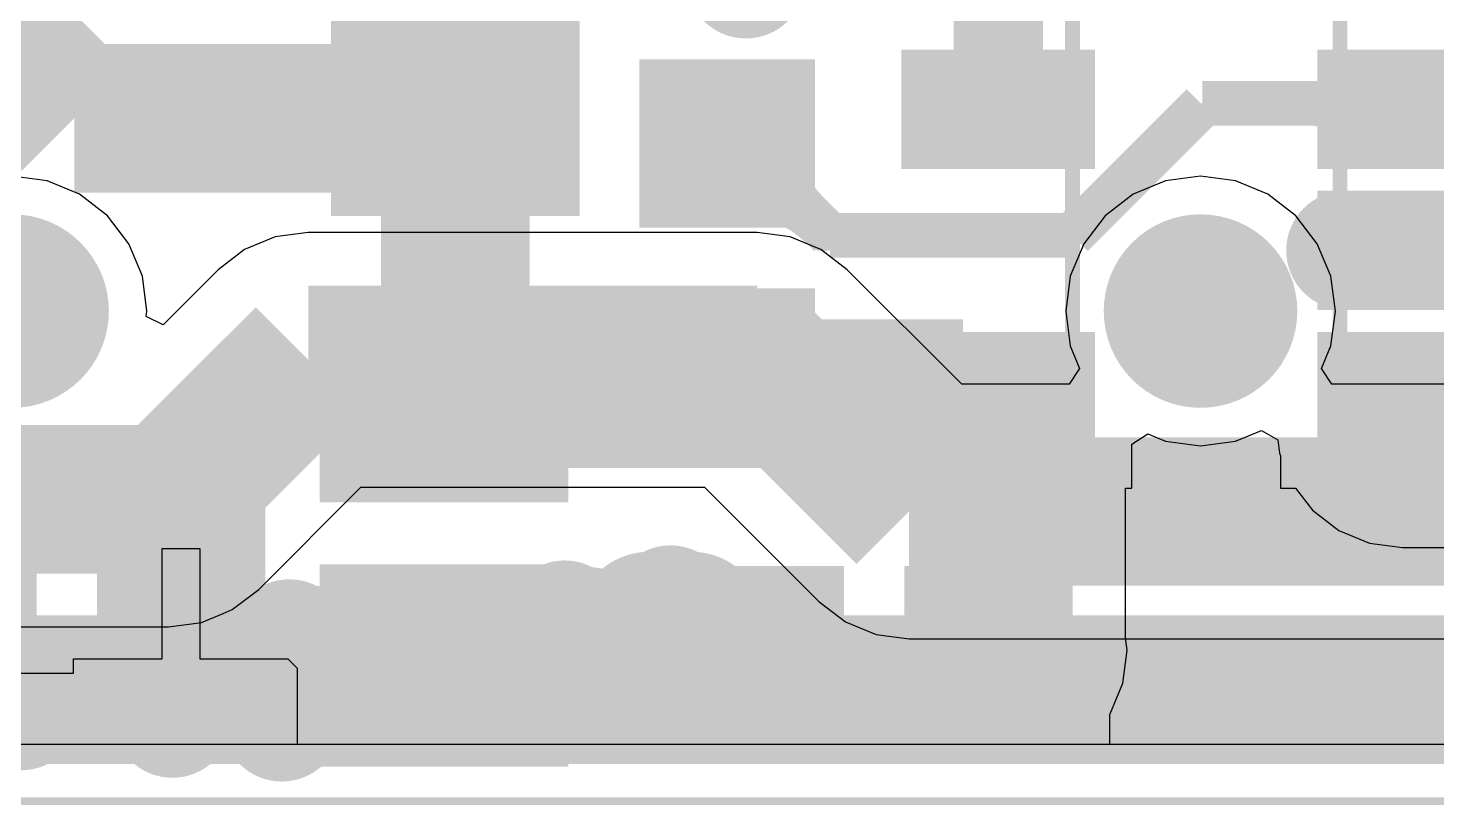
# Model space of a CAD drawing. Extents: x 56.2 to 141.8, y 48 to 96.4.
# Drawn here: x 111.17 to 120.65, y 47.96 to 53.19 of the extents above; entities that cross this region are included whole.
import ezdxf

# ---------------------------------------------------------------- set-up
doc = ezdxf.new("R2010")
doc.units = 0
doc.header["$MEASUREMENT"] = 0
for name, color, linetype in [('BOTTOMLAYER', 5, 'CONTINUOUS'), ('BOTTOMPASTE', 16, 'CONTINUOUS'), ('BOTTOMSOLDER', 6, 'CONTINUOUS'), ('KEEPOUTLAYER', 6, 'CONTINUOUS'), ('MECHANICAL13', 56, 'CONTINUOUS'), ('MULTILAYER', 9, 'CONTINUOUS'), ('TOPLAYER', 1, 'CONTINUOUS'), ('TOPSOLDER', 216, 'CONTINUOUS')]:
    doc.layers.add(name, color=color, linetype=linetype)

msp = doc.modelspace()

# ---------------------------------------------------------------- linework, layer by layer
at = {"layer": 'BOTTOMLAYER'}
for p, q in [((118.600601, 50.383272), (118.706199, 50.453828)), ((118.706199, 50.453828), (118.827052, 50.40377)), ((119.296947, 50.40377), (119.471638, 50.47613)), ((119.471638, 50.47613), (119.581625, 50.41263)), ((118.600601, 50.089001), (118.600601, 50.383272)), ((118.827052, 50.40377), (119.062, 50.372838)), ((119.062, 50.372838), (119.296947, 50.40377)), ((119.581625, 50.41263), (119.593279, 50.324106)), ((119.593279, 50.324106), (119.600604, 50.306422)), ((119.600604, 50.306422), (119.600604, 50.089001)), ((118.557937, 49.080115), (118.557937, 50.089001)), ((118.557937, 50.089001), (118.600601, 50.089001)), ((119.600604, 50.089001), (119.700667, 50.089001)), ((119.700667, 50.089001), (119.815173, 49.939773)), ((119.815173, 49.939773), (119.992734, 49.803528)), ((119.992734, 49.803528), (120.199506, 49.717879)), ((120.199506, 49.717879), (120.4214, 49.688666)), ((120.4214, 49.688666), (121.814603, 49.688666)), ((112.072804, 48.938401), (112.072804, 49.6824)), ((112.072804, 49.6824), (112.326804, 49.6824)), ((112.326804, 49.6824), (112.326804, 48.938401)), ((118.568932, 48.9966), (118.557937, 49.080115)), ((111.474801, 48.842402), (111.474801, 48.938398)), ((111.474801, 48.938398), (111.480806, 48.938398)), ((111.480806, 48.938398), (111.480806, 48.938401)), ((111.480806, 48.938401), (112.072804, 48.938401)), ((112.326804, 48.938401), (112.918801, 48.938401)), ((112.918801, 48.938401), (112.918799, 48.938401)), ((112.918799, 48.938401), (112.9808, 48.8764)), ((112.918801, 48.938401), (112.918801, 48.938401)), ((118.53972, 48.774708), (118.568932, 48.9966)), ((110.79148, 48.842402), (111.474801, 48.842402)), ((112.9808, 48.8764), (112.9808, 48.362944)), ((118.454071, 48.567934), (118.53972, 48.774708)), ((118.450398, 48.563149), (118.454071, 48.567934)), ((118.450398, 48.362944), (118.450398, 48.563149)), ((112.9808, 48.362944), (106.924399, 48.362944)), ((128.698737, 48.362944), (118.450398, 48.362944))]:
    msp.add_line(p, q, dxfattribs=at)
for points, const_width in [([(117.700603, 52.638998), (117.700603, 54.175203)], 0.599999), ([(110.576411, 53.481862), (111.480272, 52.578)], 1.000001), ([(113.691398, 52.578), (113.7158, 52.602402)], 1.000001), ([(114.046, 50.673998), (114.046, 52.602402)], 1.000001), ([(111.480272, 52.578), (113.691398, 52.578)], 1.000001), ([(118.197178, 51.7906), (119.0752, 52.668622)], 0.299999), ([(119.0752, 52.6796), (120.46, 52.6796)], 0.299999), ([(119.0752, 52.668622), (119.0752, 52.6796)], 0.299999), ([(120.46, 52.6796), (120.500602, 52.638998)], 0.299999), ([(115.8748, 52.484398), (116.0272, 52.484398)], 0.299999), ([(115.8748, 52.484398), (116.568598, 51.7906)], 0.299999), ([(120.500602, 51.688997), (121.310397, 51.688997)], 0.599999), ([(116.568598, 51.7906), (118.197178, 51.7906)], 0.299999), ([(114.3508, 50.724798), (117.462686, 50.724798)], 1.000001), ([(117.462686, 50.724798), (117.686402, 50.501083)], 1.000001), ([(120.4214, 50.546), (123.1646, 50.546)], 1.000001), ([(117.686402, 50.501083), (117.700603, 50.4952)], 1.000001), ([(117.700603, 49.007596), (117.700603, 50.4952)], 1.000001), ([(117.700603, 49.007596), (117.711598, 48.9966)], 1.000001)]:
    msp.add_lwpolyline(points, dxfattribs=dict(at, const_width=const_width))
at = {"layer": 'BOTTOMLAYER', "const_width": 0.299999}
for points in [[(119.790449, 52.6796, -0.198912), (120.144537, 52.532933)], [(119.790449, 52.6796, -0.198912), (120.144537, 52.532933)], [(119.790449, 52.6796, -0.198912), (120.144537, 52.532933)], [(119.790449, 52.6796, -0.198912), (120.144537, 52.532933)], [(119.790449, 52.6796, -0.198912), (120.144537, 52.532933)], [(119.790449, 52.6796, -0.198912), (120.144537, 52.532933)], [(119.790449, 52.6796, -0.198912), (120.144537, 52.532933)], [(119.790449, 52.6796, -0.198912), (120.144537, 52.532933)], [(119.790449, 52.6796, -0.198912), (120.144537, 52.532933)], [(119.790449, 52.6796, -0.198912), (120.144537, 52.532933)], [(119.790449, 52.6796, -0.198912), (120.144537, 52.532933)], [(119.790449, 52.6796, -0.198912), (120.144537, 52.532933)], [(119.790449, 52.6796, -0.198912), (120.144537, 52.532933)], [(119.790449, 52.6796, -0.198912), (120.144537, 52.532933)], [(116.401334, 51.957867, -0.198912), (116.214799, 52.408198)], [(116.401334, 51.957867, -0.198912), (116.214799, 52.408198)], [(116.401334, 51.957867, -0.198912), (116.214799, 52.408198)], [(116.401334, 51.957867, -0.198912), (116.214799, 52.408198)], [(116.401334, 51.957867, -0.198912), (116.214799, 52.408198)], [(116.401334, 51.957867, -0.198912), (116.214799, 52.408198)], [(116.401334, 51.957867, -0.198912), (116.214799, 52.408198)], [(116.401334, 51.957867, -0.198912), (116.214799, 52.408198)], [(116.401334, 51.957867, -0.198912), (116.214799, 52.408198)], [(116.401334, 51.957867, -0.198912), (116.214799, 52.408198)], [(116.401334, 51.957867, -0.198912), (116.214799, 52.408198)], [(115.899799, 52.093198, -0.198912), (116.524946, 51.834255)], [(115.899799, 52.093198, -0.198912), (116.524946, 51.834255)], [(115.899799, 52.093198, -0.198912), (116.524946, 51.834255)], [(115.899799, 52.093198, -0.198912), (116.524946, 51.834255)], [(115.899799, 52.093198, -0.198912), (116.524946, 51.834255)], [(115.899799, 52.093198, -0.198912), (116.524946, 51.834255)], [(115.899799, 52.093198, -0.198912), (116.524946, 51.834255)], [(115.899799, 52.093198, -0.198912), (116.524946, 51.834255)], [(115.899799, 52.093198, -0.198912), (116.524946, 51.834255)], [(115.899799, 52.093198, -0.198912), (116.524946, 51.834255)], [(115.899799, 52.093198, -0.198912), (116.524946, 51.834255)]]:
    msp.add_lwpolyline(points, format="xyb", dxfattribs=at)
at = {"layer": 'BOTTOMLAYER'}
for points, const_width in [([(119.71545, 52.6796, 1), (119.865447, 52.6796, 1)], 0.15), ([(119.71545, 52.6796, 1), (119.865447, 52.6796, 1)], 0.15), ([(119.71545, 52.6796, 1), (119.865447, 52.6796, 1)], 0.15), ([(119.71545, 52.6796, 1), (119.865447, 52.6796, 1)], 0.15), ([(119.71545, 52.6796, 1), (119.865447, 52.6796, 1)], 0.15), ([(119.71545, 52.6796, 1), (119.865447, 52.6796, 1)], 0.15), ([(119.71545, 52.6796, 1), (119.865447, 52.6796, 1)], 0.15), ([(119.71545, 52.6796, 1), (119.865447, 52.6796, 1)], 0.15), ([(119.71545, 52.6796, 1), (119.865447, 52.6796, 1)], 0.15), ([(119.71545, 52.6796, 1), (119.865447, 52.6796, 1)], 0.15), ([(119.71545, 52.6796, 1), (119.865447, 52.6796, 1)], 0.15), ([(119.71545, 52.6796, 1), (119.865447, 52.6796, 1)], 0.15), ([(119.71545, 52.6796, 1), (119.865447, 52.6796, 1)], 0.15), ([(119.71545, 52.6796, 1), (119.865447, 52.6796, 1)], 0.15), ([(120.069539, 52.532933, 1), (120.219536, 52.532933, 1)], 0.15), ([(120.069539, 52.532933, 1), (120.219536, 52.532933, 1)], 0.15), ([(120.069539, 52.532933, 1), (120.219536, 52.532933, 1)], 0.15), ([(120.069539, 52.532933, 1), (120.219536, 52.532933, 1)], 0.15), ([(120.069539, 52.532933, 1), (120.219536, 52.532933, 1)], 0.15), ([(120.069539, 52.532933, 1), (120.219536, 52.532933, 1)], 0.15), ([(120.069539, 52.532933, 1), (120.219536, 52.532933, 1)], 0.15), ([(120.069539, 52.532933, 1), (120.219536, 52.532933, 1)], 0.15), ([(120.069539, 52.532933, 1), (120.219536, 52.532933, 1)], 0.15), ([(120.069539, 52.532933, 1), (120.219536, 52.532933, 1)], 0.15), ([(120.069539, 52.532933, 1), (120.219536, 52.532933, 1)], 0.15), ([(120.069539, 52.532933, 1), (120.219536, 52.532933, 1)], 0.15), ([(120.069539, 52.532933, 1), (120.219536, 52.532933, 1)], 0.15), ([(120.069539, 52.532933, 1), (120.219536, 52.532933, 1)], 0.15), ([(116.139801, 52.408198, 1), (116.289798, 52.408198, 1)], 0.15), ([(116.139801, 52.408198, 1), (116.289798, 52.408198, 1)], 0.15), ([(116.139801, 52.408198, 1), (116.289798, 52.408198, 1)], 0.15), ([(116.139801, 52.408198, 1), (116.289798, 52.408198, 1)], 0.15), ([(116.139801, 52.408198, 1), (116.289798, 52.408198, 1)], 0.15), ([(116.139801, 52.408198, 1), (116.289798, 52.408198, 1)], 0.15), ([(116.139801, 52.408198, 1), (116.289798, 52.408198, 1)], 0.15), ([(116.139801, 52.408198, 1), (116.289798, 52.408198, 1)], 0.15), ([(116.139801, 52.408198, 1), (116.289798, 52.408198, 1)], 0.15), ([(116.139801, 52.408198, 1), (116.289798, 52.408198, 1)], 0.15), ([(116.139801, 52.408198, 1), (116.289798, 52.408198, 1)], 0.15), ([(115.8248, 52.093198, 1), (115.974797, 52.093198, 1)], 0.15), ([(115.8248, 52.093198, 1), (115.974797, 52.093198, 1)], 0.15), ([(115.8248, 52.093198, 1), (115.974797, 52.093198, 1)], 0.15), ([(115.8248, 52.093198, 1), (115.974797, 52.093198, 1)], 0.15), ([(115.8248, 52.093198, 1), (115.974797, 52.093198, 1)], 0.15), ([(115.8248, 52.093198, 1), (115.974797, 52.093198, 1)], 0.15), ([(115.8248, 52.093198, 1), (115.974797, 52.093198, 1)], 0.15), ([(115.8248, 52.093198, 1), (115.974797, 52.093198, 1)], 0.15), ([(115.8248, 52.093198, 1), (115.974797, 52.093198, 1)], 0.15), ([(115.8248, 52.093198, 1), (115.974797, 52.093198, 1)], 0.15), ([(115.8248, 52.093198, 1), (115.974797, 52.093198, 1)], 0.15), ([(116.326336, 51.957867, 1), (116.476333, 51.957867, 1)], 0.15), ([(116.326336, 51.957867, 1), (116.476333, 51.957867, 1)], 0.15), ([(116.326336, 51.957867, 1), (116.476333, 51.957867, 1)], 0.15), ([(116.326336, 51.957867, 1), (116.476333, 51.957867, 1)], 0.15), ([(116.326336, 51.957867, 1), (116.476333, 51.957867, 1)], 0.15), ([(116.326336, 51.957867, 1), (116.476333, 51.957867, 1)], 0.15), ([(116.326336, 51.957867, 1), (116.476333, 51.957867, 1)], 0.15), ([(116.326336, 51.957867, 1), (116.476333, 51.957867, 1)], 0.15), ([(116.326336, 51.957867, 1), (116.476333, 51.957867, 1)], 0.15), ([(116.326336, 51.957867, 1), (116.476333, 51.957867, 1)], 0.15), ([(116.326336, 51.957867, 1), (116.476333, 51.957867, 1)], 0.15), ([(116.449947, 51.834255, 1), (116.599945, 51.834255, 1)], 0.15), ([(116.449947, 51.834255, 1), (116.599945, 51.834255, 1)], 0.15), ([(116.449947, 51.834255, 1), (116.599945, 51.834255, 1)], 0.15), ([(116.449947, 51.834255, 1), (116.599945, 51.834255, 1)], 0.15), ([(116.449947, 51.834255, 1), (116.599945, 51.834255, 1)], 0.15), ([(116.449947, 51.834255, 1), (116.599945, 51.834255, 1)], 0.15), ([(116.449947, 51.834255, 1), (116.599945, 51.834255, 1)], 0.15), ([(116.449947, 51.834255, 1), (116.599945, 51.834255, 1)], 0.15), ([(116.449947, 51.834255, 1), (116.599945, 51.834255, 1)], 0.15), ([(116.449947, 51.834255, 1), (116.599945, 51.834255, 1)], 0.15), ([(116.449947, 51.834255, 1), (116.599945, 51.834255, 1)], 0.15), ([(119.8904, 51.689, 1), (120.1904, 51.689, 1)], 0.299999), ([(120.5254, 51.689, 1), (120.8254, 51.689, 1)], 0.299999), ([(110.787, 51.280601, 1), (111.337001, 51.280601, 1)], 0.549999), ([(118.786999, 51.280601, 1), (119.337, 51.280601, 1)], 0.549999), ([(115.3438, 49.3014, 1), (115.6438, 49.3014, 1)], 0.299999), ([(114.6326, 49.1998, 1), (114.9326, 49.1998, 1)], 0.299999), ([(112.7784, 49.0728, 1), (113.0784, 49.0728, 1)], 0.299999), ([(115.3946, 48.7426, 1), (115.6946, 48.7426, 1)], 0.299999), ([(118.976, 48.730601, 1), (119.276, 48.730601, 1)], 0.299999), ([(119.9666, 48.730601, 1), (120.2666, 48.730601, 1)], 0.299999), ([(114.6326, 48.6918, 1), (114.9326, 48.6918, 1)], 0.299999), ([(110.975, 48.5902, 1), (111.275, 48.5902, 1)], 0.299999), ([(111.991, 48.5394, 1), (112.291, 48.5394, 1)], 0.299999), ([(112.7276, 48.514, 1), (113.0276, 48.514, 1)], 0.299999)]:
    msp.add_lwpolyline(points, format="xyb", close=True, dxfattribs=dict(at, const_width=const_width))
for points in [[(114.781, 52.022403), (114.781, 53.182401), (113.311, 52.022403), (113.311, 53.182401)], [(118.250602, 52.338999), (118.250602, 52.938997), (117.150604, 52.338999), (117.150604, 52.938997)], [(121.050601, 52.338999), (121.050601, 52.938997), (119.950603, 52.338999), (119.950603, 52.938997)], [(115.384801, 52.873199), (115.384801, 51.943198), (116.364799, 52.873199), (116.364799, 51.943198)], [(121.050601, 51.388998), (121.050601, 51.988997), (119.950603, 51.388998), (119.950603, 51.988997)], [(115.384801, 51.333197), (115.384801, 50.403196), (116.364799, 51.333197), (116.364799, 50.403196)], [(113.2348, 51.253997), (113.2348, 50.093999), (114.7048, 51.253997), (114.7048, 50.093999)], [(118.250602, 50.439), (118.250602, 51.038999), (117.150604, 50.439), (117.150604, 51.038999)], [(121.050601, 50.439), (121.050601, 51.038999), (119.950603, 50.439), (119.950603, 51.038999)], [(111.734803, 49.192401), (112.664804, 49.192401), (111.734803, 50.172399), (112.664804, 50.172399)], [(111.7346, 48.4886), (116.5352, 48.4886), (111.7346, 49.4284), (116.5352, 49.4284)], [(113.2348, 49.473996), (113.2348, 48.313998), (114.7048, 49.473996), (114.7048, 48.313998)], [(116.560397, 49.461199), (115.630396, 49.461199), (116.560397, 48.481201), (115.630396, 48.481201)], [(118.100399, 49.461199), (117.170398, 49.461199), (118.100399, 48.481201), (117.170398, 48.481201)]]:
    msp.add_solid(points, dxfattribs=at)
at = {"layer": 'BOTTOMPASTE'}
for points in [[(114.781, 52.022403), (114.781, 53.182401), (113.311, 52.022403), (113.311, 53.182401)], [(118.250602, 52.338999), (118.250602, 52.938997), (117.150604, 52.338999), (117.150604, 52.938997)], [(121.050601, 52.338999), (121.050601, 52.938997), (119.950603, 52.338999), (119.950603, 52.938997)], [(115.384801, 52.873199), (115.384801, 51.943198), (116.364799, 52.873199), (116.364799, 51.943198)], [(121.050601, 51.388998), (121.050601, 51.988997), (119.950603, 51.388998), (119.950603, 51.988997)], [(115.384801, 51.333197), (115.384801, 50.403196), (116.364799, 51.333197), (116.364799, 50.403196)], [(113.2348, 51.253997), (113.2348, 50.093999), (114.7048, 51.253997), (114.7048, 50.093999)], [(118.250602, 50.439), (118.250602, 51.038999), (117.150604, 50.439), (117.150604, 51.038999)], [(121.050601, 50.439), (121.050601, 51.038999), (119.950603, 50.439), (119.950603, 51.038999)], [(111.734803, 49.192401), (112.664804, 49.192401), (111.734803, 50.172399), (112.664804, 50.172399)], [(113.2348, 49.473996), (113.2348, 48.313998), (114.7048, 49.473996), (114.7048, 48.313998)], [(116.560397, 49.461199), (115.630396, 49.461199), (116.560397, 48.481201), (115.630396, 48.481201)], [(118.100399, 49.461199), (117.170398, 49.461199), (118.100399, 48.481201), (117.170398, 48.481201)]]:
    msp.add_solid(points, dxfattribs=at)
at = {"layer": 'BOTTOMSOLDER'}
for points, const_width in [([(115.801, 53.5178, 1), (116.2026, 53.5178, 1)], 0.401599), ([(119.8396, 51.689, 1), (120.2412, 51.689, 1)], 0.401599), ([(120.4746, 51.689, 1), (120.8762, 51.689, 1)], 0.401599), ([(110.7362, 51.280601, 1), (111.387801, 51.280601, 1)], 0.651599), ([(118.736199, 51.280601, 1), (119.3878, 51.280601, 1)], 0.651599), ([(115.293, 49.3014, 1), (115.6946, 49.3014, 1)], 0.401599), ([(114.5818, 49.1998, 1), (114.9834, 49.1998, 1)], 0.401599), ([(112.7276, 49.0728, 1), (113.1292, 49.0728, 1)], 0.401599), ([(115.3438, 48.7426, 1), (115.7454, 48.7426, 1)], 0.401599), ([(118.9252, 48.730601, 1), (119.3268, 48.730601, 1)], 0.401599), ([(119.9158, 48.730601, 1), (120.3174, 48.730601, 1)], 0.401599), ([(114.5818, 48.6918, 1), (114.9834, 48.6918, 1)], 0.401599), ([(110.9242, 48.5902, 1), (111.3258, 48.5902, 1)], 0.401599), ([(111.9402, 48.5394, 1), (112.3418, 48.5394, 1)], 0.401599), ([(112.6768, 48.514, 1), (113.0784, 48.514, 1)], 0.401599)]:
    msp.add_lwpolyline(points, format="xyb", close=True, dxfattribs=dict(at, const_width=const_width))
for points in [[(114.8826, 51.920803), (114.8826, 53.284001), (113.2094, 51.920803), (113.2094, 53.284001)], [(118.352202, 52.237399), (118.352202, 53.040597), (117.049004, 52.237399), (117.049004, 53.040597)], [(121.152201, 52.237399), (121.152201, 53.040597), (119.849003, 52.237399), (119.849003, 53.040597)], [(115.283201, 52.974799), (115.283201, 51.841598), (116.466399, 52.974799), (116.466399, 51.841598)], [(121.152201, 51.287398), (121.152201, 52.090597), (119.849003, 51.287398), (119.849003, 52.090597)], [(115.283201, 51.434797), (115.283201, 50.301596), (116.466399, 51.434797), (116.466399, 50.301596)], [(113.1332, 51.355597), (113.1332, 49.992399), (114.8064, 51.355597), (114.8064, 49.992399)], [(118.352202, 50.3374), (118.352202, 51.140599), (117.049004, 50.3374), (117.049004, 51.140599)], [(121.152201, 50.3374), (121.152201, 51.140599), (119.849003, 50.3374), (119.849003, 51.140599)], [(110.093201, 49.090801), (111.226402, 49.090801), (110.093201, 50.273999), (111.226402, 50.273999)], [(111.633203, 49.090801), (112.766404, 49.090801), (111.633203, 50.273999), (112.766404, 50.273999)], [(113.1332, 49.575596), (113.1332, 48.212398), (114.8064, 49.575596), (114.8064, 48.212398)], [(116.661997, 49.562799), (115.528796, 49.562799), (116.661997, 48.379601), (115.528796, 48.379601)], [(118.201999, 49.562799), (117.068798, 49.562799), (118.201999, 48.379601), (117.068798, 48.379601)]]:
    msp.add_solid(points, dxfattribs=at)
at = {"layer": 'KEEPOUTLAYER', "const_width": 0.05}
msp.add_lwpolyline([(69.4436, 47.9806), (131.6482, 47.9806)], dxfattribs=at)
at = {"layer": 'MECHANICAL13', "const_width": 0.1}
for points in [[(118.200602, 50.138998), (118.200602, 53.238997)], [(120.000603, 50.138998), (120.000603, 53.238997)], [(118.200602, 50.138998), (120.000603, 50.138998)]]:
    msp.add_lwpolyline(points, dxfattribs=at)
at = {"layer": 'MULTILAYER'}
for points, const_width in [([(119.8904, 51.689, 1), (120.1904, 51.689, 1)], 0.299999), ([(120.5254, 51.689, 1), (120.8254, 51.689, 1)], 0.299999), ([(110.787, 51.280601, 1), (111.337001, 51.280601, 1)], 0.549999), ([(118.786999, 51.280601, 1), (119.337, 51.280601, 1)], 0.549999), ([(115.3438, 49.3014, 1), (115.6438, 49.3014, 1)], 0.299999), ([(114.6326, 49.1998, 1), (114.9326, 49.1998, 1)], 0.299999), ([(112.7784, 49.0728, 1), (113.0784, 49.0728, 1)], 0.299999), ([(115.3946, 48.7426, 1), (115.6946, 48.7426, 1)], 0.299999), ([(118.976, 48.730601, 1), (119.276, 48.730601, 1)], 0.299999), ([(119.9666, 48.730601, 1), (120.2666, 48.730601, 1)], 0.299999), ([(114.6326, 48.6918, 1), (114.9326, 48.6918, 1)], 0.299999), ([(110.975, 48.5902, 1), (111.275, 48.5902, 1)], 0.299999), ([(111.991, 48.5394, 1), (112.291, 48.5394, 1)], 0.299999), ([(112.7276, 48.514, 1), (113.0276, 48.514, 1)], 0.299999)]:
    msp.add_lwpolyline(points, format="xyb", close=True, dxfattribs=dict(at, const_width=const_width))
at = {"layer": 'TOPLAYER'}
for p, q in [((111.296948, 52.157432), (111.062, 52.188364)), ((111.515881, 52.066746), (111.296948, 52.157432)), ((118.827052, 52.157432), (118.608119, 52.066746)), ((119.062, 52.188364), (118.827052, 52.157432)), ((119.296947, 52.157432), (119.062, 52.188364)), ((119.51588, 52.066746), (119.296947, 52.157432)), ((111.703886, 51.922487), (111.515881, 52.066746)), ((118.608119, 52.066746), (118.420114, 51.922487)), ((119.703886, 51.922487), (119.51588, 52.066746)), ((111.848146, 51.734481), (111.703886, 51.922487)), ((118.420114, 51.922487), (118.275854, 51.734481)), ((119.848145, 51.734481), (119.703886, 51.922487)), ((112.833506, 51.780521), (112.626732, 51.694872)), ((113.0554, 51.809734), (112.833506, 51.780521)), ((116.078, 51.809734), (113.0554, 51.809734)), ((116.299894, 51.780521), (116.078, 51.809734)), ((116.446104, 51.719958), (116.299894, 51.780521)), ((111.938831, 51.515548), (111.848146, 51.734481)), ((112.626732, 51.694872), (112.449173, 51.558627)), ((116.506668, 51.694872), (116.446104, 51.719958)), ((116.684227, 51.558627), (116.506668, 51.694872)), ((118.275854, 51.734481), (118.185169, 51.515548)), ((119.93883, 51.515548), (119.848145, 51.734481)), ((111.969763, 51.280601), (111.938831, 51.515548)), ((112.449173, 51.558627), (112.07892, 51.188374)), ((117.454919, 50.787935), (116.684227, 51.558627)), ((118.185169, 51.515548), (118.154237, 51.280601)), ((119.969763, 51.280601), (119.93883, 51.515548)), ((111.965016, 51.244546), (111.969763, 51.280601)), ((112.07892, 51.188374), (111.965016, 51.244546)), ((118.154237, 51.280601), (118.185169, 51.045654)), ((119.93883, 51.045654), (119.969763, 51.280601)), ((118.185169, 51.045654), (118.248179, 50.893533)), ((119.875821, 50.893533), (119.93883, 51.045654)), ((118.248179, 50.893533), (118.177622, 50.787935)), ((119.946377, 50.787935), (119.875821, 50.893533)), ((118.177622, 50.787935), (117.454919, 50.787935)), ((122.858365, 50.787935), (119.946377, 50.787935)), ((112.721827, 49.406373), (113.41052, 50.095066)), ((113.41052, 50.095066), (115.72288, 50.095066)), ((115.72288, 50.095066), (116.493572, 49.324374)), ((112.544268, 49.270128), (112.721827, 49.406373)), ((116.493572, 49.324374), (116.671131, 49.188129)), ((112.337494, 49.184479), (112.483704, 49.245042)), ((112.483704, 49.245042), (112.544268, 49.270128)), ((110.24347, 49.155266), (112.1156, 49.155266)), ((112.1156, 49.155266), (112.337494, 49.184479)), ((116.671131, 49.188129), (116.877904, 49.10248)), ((116.877904, 49.10248), (117.099799, 49.073267)), ((117.099799, 49.073267), (125.216201, 49.073267)), ((128.698737, 48.362944), (92.1512, 48.362944))]:
    msp.add_line(p, q, dxfattribs=at)
for points, const_width in [([(119.8904, 51.689, 1), (120.1904, 51.689, 1)], 0.299999), ([(120.5254, 51.689, 1), (120.8254, 51.689, 1)], 0.299999), ([(110.787, 51.280601, 1), (111.337001, 51.280601, 1)], 0.549999), ([(118.786999, 51.280601, 1), (119.337, 51.280601, 1)], 0.549999), ([(115.102378, 49.159978, 1), (115.602377, 49.159978, 1)], 0.499999), ([(115.102378, 49.159978, 1), (115.602377, 49.159978, 1)], 0.499999), ([(115.102378, 49.159978, 1), (115.602377, 49.159978, 1)], 0.499999), ([(115.102378, 49.159978, 1), (115.602377, 49.159978, 1)], 0.499999), ([(115.102378, 49.159978, 1), (115.602377, 49.159978, 1)], 0.499999), ([(115.102378, 49.159978, 1), (115.602377, 49.159978, 1)], 0.499999), ([(115.102378, 49.159978, 1), (115.602377, 49.159978, 1)], 0.499999), ([(115.102378, 49.159978, 1), (115.602377, 49.159978, 1)], 0.499999), ([(115.102378, 49.159978, 1), (115.602377, 49.159978, 1)], 0.499999), ([(115.102378, 49.159978, 1), (115.602377, 49.159978, 1)], 0.499999), ([(115.102378, 49.159978, 1), (115.602377, 49.159978, 1)], 0.499999), ([(115.102378, 49.159978, 1), (115.602377, 49.159978, 1)], 0.499999), ([(115.102378, 49.159978, 1), (115.602377, 49.159978, 1)], 0.499999), ([(115.102378, 49.159978, 1), (115.602377, 49.159978, 1)], 0.499999), ([(115.385223, 49.159978, 1), (115.885222, 49.159978, 1)], 0.499999), ([(115.385223, 49.159978, 1), (115.885222, 49.159978, 1)], 0.499999), ([(115.385223, 49.159978, 1), (115.885222, 49.159978, 1)], 0.499999), ([(115.385223, 49.159978, 1), (115.885222, 49.159978, 1)], 0.499999), ([(115.385223, 49.159978, 1), (115.885222, 49.159978, 1)], 0.499999), ([(115.385223, 49.159978, 1), (115.885222, 49.159978, 1)], 0.499999), ([(115.385223, 49.159978, 1), (115.885222, 49.159978, 1)], 0.499999), ([(115.385223, 49.159978, 1), (115.885222, 49.159978, 1)], 0.499999), ([(115.385223, 49.159978, 1), (115.885222, 49.159978, 1)], 0.499999), ([(115.385223, 49.159978, 1), (115.885222, 49.159978, 1)], 0.499999), ([(115.385223, 49.159978, 1), (115.885222, 49.159978, 1)], 0.499999), ([(115.385223, 49.159978, 1), (115.885222, 49.159978, 1)], 0.499999), ([(115.385223, 49.159978, 1), (115.885222, 49.159978, 1)], 0.499999), ([(115.385223, 49.159978, 1), (115.885222, 49.159978, 1)], 0.499999), ([(115.3438, 49.3014, 1), (115.6438, 49.3014, 1)], 0.299999), ([(114.391178, 49.058378, 1), (114.891177, 49.058378, 1)], 0.499999), ([(114.391178, 49.058378, 1), (114.891177, 49.058378, 1)], 0.499999), ([(114.391178, 49.058378, 1), (114.891177, 49.058378, 1)], 0.499999), ([(114.391178, 49.058378, 1), (114.891177, 49.058378, 1)], 0.499999), ([(114.391178, 49.058378, 1), (114.891177, 49.058378, 1)], 0.499999), ([(114.391178, 49.058378, 1), (114.891177, 49.058378, 1)], 0.499999), ([(114.391178, 49.058378, 1), (114.891177, 49.058378, 1)], 0.499999), ([(114.391178, 49.058378, 1), (114.891177, 49.058378, 1)], 0.499999), ([(114.391178, 49.058378, 1), (114.891177, 49.058378, 1)], 0.499999), ([(114.391178, 49.058378, 1), (114.891177, 49.058378, 1)], 0.499999), ([(114.391178, 49.058378, 1), (114.891177, 49.058378, 1)], 0.499999), ([(114.391178, 49.058378, 1), (114.891177, 49.058378, 1)], 0.499999), ([(114.391178, 49.058378, 1), (114.891177, 49.058378, 1)], 0.499999), ([(114.391178, 49.058378, 1), (114.891177, 49.058378, 1)], 0.499999), ([(114.674023, 49.058378, 1), (115.174022, 49.058378, 1)], 0.499999), ([(114.674023, 49.058378, 1), (115.174022, 49.058378, 1)], 0.499999), ([(114.674023, 49.058378, 1), (115.174022, 49.058378, 1)], 0.499999), ([(114.674023, 49.058378, 1), (115.174022, 49.058378, 1)], 0.499999), ([(114.674023, 49.058378, 1), (115.174022, 49.058378, 1)], 0.499999), ([(114.674023, 49.058378, 1), (115.174022, 49.058378, 1)], 0.499999), ([(114.674023, 49.058378, 1), (115.174022, 49.058378, 1)], 0.499999), ([(114.674023, 49.058378, 1), (115.174022, 49.058378, 1)], 0.499999), ([(114.674023, 49.058378, 1), (115.174022, 49.058378, 1)], 0.499999), ([(114.674023, 49.058378, 1), (115.174022, 49.058378, 1)], 0.499999), ([(114.674023, 49.058378, 1), (115.174022, 49.058378, 1)], 0.499999), ([(114.674023, 49.058378, 1), (115.174022, 49.058378, 1)], 0.499999), ([(114.674023, 49.058378, 1), (115.174022, 49.058378, 1)], 0.499999), ([(114.674023, 49.058378, 1), (115.174022, 49.058378, 1)], 0.499999), ([(114.6326, 49.1998, 1), (114.9326, 49.1998, 1)], 0.299999), ([(112.536978, 48.931378, 1), (113.036977, 48.931378, 1)], 0.499999), ([(112.536978, 48.931378, 1), (113.036977, 48.931378, 1)], 0.499999), ([(112.536978, 48.931378, 1), (113.036977, 48.931378, 1)], 0.499999), ([(112.536978, 48.931378, 1), (113.036977, 48.931378, 1)], 0.499999), ([(112.536978, 48.931378, 1), (113.036977, 48.931378, 1)], 0.499999), ([(112.536978, 48.931378, 1), (113.036977, 48.931378, 1)], 0.499999), ([(112.536978, 48.931378, 1), (113.036977, 48.931378, 1)], 0.499999), ([(112.536978, 48.931378, 1), (113.036977, 48.931378, 1)], 0.499999), ([(112.536978, 48.931378, 1), (113.036977, 48.931378, 1)], 0.499999), ([(112.536978, 48.931378, 1), (113.036977, 48.931378, 1)], 0.499999), ([(112.536978, 48.931378, 1), (113.036977, 48.931378, 1)], 0.499999), ([(112.536978, 48.931378, 1), (113.036977, 48.931378, 1)], 0.499999), ([(112.536978, 48.931378, 1), (113.036977, 48.931378, 1)], 0.499999), ([(112.536978, 48.931378, 1), (113.036977, 48.931378, 1)], 0.499999), ([(112.819823, 48.931378, 1), (113.319822, 48.931378, 1)], 0.499999), ([(112.819823, 48.931378, 1), (113.319822, 48.931378, 1)], 0.499999), ([(112.819823, 48.931378, 1), (113.319822, 48.931378, 1)], 0.499999), ([(112.819823, 48.931378, 1), (113.319822, 48.931378, 1)], 0.499999), ([(112.819823, 48.931378, 1), (113.319822, 48.931378, 1)], 0.499999), ([(112.819823, 48.931378, 1), (113.319822, 48.931378, 1)], 0.499999), ([(112.819823, 48.931378, 1), (113.319822, 48.931378, 1)], 0.499999), ([(112.819823, 48.931378, 1), (113.319822, 48.931378, 1)], 0.499999), ([(112.819823, 48.931378, 1), (113.319822, 48.931378, 1)], 0.499999), ([(112.819823, 48.931378, 1), (113.319822, 48.931378, 1)], 0.499999), ([(112.819823, 48.931378, 1), (113.319822, 48.931378, 1)], 0.499999), ([(112.819823, 48.931378, 1), (113.319822, 48.931378, 1)], 0.499999), ([(112.819823, 48.931378, 1), (113.319822, 48.931378, 1)], 0.499999), ([(112.819823, 48.931378, 1), (113.319822, 48.931378, 1)], 0.499999), ([(112.7784, 49.0728, 1), (113.0784, 49.0728, 1)], 0.299999), ([(112.335104, 48.730601, 1), (112.835103, 48.730601, 1)], 0.499999), ([(112.335104, 48.730601, 1), (112.835103, 48.730601, 1)], 0.499999), ([(112.335104, 48.730601, 1), (112.835103, 48.730601, 1)], 0.499999), ([(112.335104, 48.730601, 1), (112.835103, 48.730601, 1)], 0.499999), ([(112.335104, 48.730601, 1), (112.835103, 48.730601, 1)], 0.499999), ([(112.335104, 48.730601, 1), (112.835103, 48.730601, 1)], 0.499999), ([(112.335104, 48.730601, 1), (112.835103, 48.730601, 1)], 0.499999), ([(112.335104, 48.730601, 1), (112.835103, 48.730601, 1)], 0.499999), ([(112.335104, 48.730601, 1), (112.835103, 48.730601, 1)], 0.499999), ([(112.335104, 48.730601, 1), (112.835103, 48.730601, 1)], 0.499999), ([(112.335104, 48.730601, 1), (112.835103, 48.730601, 1)], 0.499999), ([(112.335104, 48.730601, 1), (112.835103, 48.730601, 1)], 0.499999), ([(112.335104, 48.730601, 1), (112.835103, 48.730601, 1)], 0.499999), ([(112.335104, 48.730601, 1), (112.835103, 48.730601, 1)], 0.499999), ([(113.021697, 48.730601, 1), (113.521696, 48.730601, 1)], 0.499999), ([(113.021697, 48.730601, 1), (113.521696, 48.730601, 1)], 0.499999), ([(113.021697, 48.730601, 1), (113.521696, 48.730601, 1)], 0.499999), ([(113.021697, 48.730601, 1), (113.521696, 48.730601, 1)], 0.499999), ([(113.021697, 48.730601, 1), (113.521696, 48.730601, 1)], 0.499999), ([(113.021697, 48.730601, 1), (113.521696, 48.730601, 1)], 0.499999), ([(113.021697, 48.730601, 1), (113.521696, 48.730601, 1)], 0.499999), ([(113.021697, 48.730601, 1), (113.521696, 48.730601, 1)], 0.499999), ([(113.021697, 48.730601, 1), (113.521696, 48.730601, 1)], 0.499999), ([(113.021697, 48.730601, 1), (113.521696, 48.730601, 1)], 0.499999), ([(113.021697, 48.730601, 1), (113.521696, 48.730601, 1)], 0.499999), ([(113.021697, 48.730601, 1), (113.521696, 48.730601, 1)], 0.499999), ([(113.021697, 48.730601, 1), (113.521696, 48.730601, 1)], 0.499999), ([(113.021697, 48.730601, 1), (113.521696, 48.730601, 1)], 0.499999), ([(113.882698, 48.730601, 1), (114.382697, 48.730601, 1)], 0.499999), ([(113.882698, 48.730601, 1), (114.382697, 48.730601, 1)], 0.499999), ([(113.882698, 48.730601, 1), (114.382697, 48.730601, 1)], 0.499999), ([(113.882698, 48.730601, 1), (114.382697, 48.730601, 1)], 0.499999), ([(113.882698, 48.730601, 1), (114.382697, 48.730601, 1)], 0.499999), ([(113.882698, 48.730601, 1), (114.382697, 48.730601, 1)], 0.499999), ([(113.882698, 48.730601, 1), (114.382697, 48.730601, 1)], 0.499999), ([(113.882698, 48.730601, 1), (114.382697, 48.730601, 1)], 0.499999), ([(113.882698, 48.730601, 1), (114.382697, 48.730601, 1)], 0.499999), ([(113.882698, 48.730601, 1), (114.382697, 48.730601, 1)], 0.499999), ([(113.882698, 48.730601, 1), (114.382697, 48.730601, 1)], 0.499999), ([(113.882698, 48.730601, 1), (114.382697, 48.730601, 1)], 0.499999), ([(113.882698, 48.730601, 1), (114.382697, 48.730601, 1)], 0.499999), ([(113.882698, 48.730601, 1), (114.382697, 48.730601, 1)], 0.499999), ([(114.348616, 48.730601, 1), (114.848615, 48.730601, 1)], 0.499999), ([(114.348616, 48.730601, 1), (114.848615, 48.730601, 1)], 0.499999), ([(114.348616, 48.730601, 1), (114.848615, 48.730601, 1)], 0.499999), ([(114.348616, 48.730601, 1), (114.848615, 48.730601, 1)], 0.499999), ([(114.348616, 48.730601, 1), (114.848615, 48.730601, 1)], 0.499999), ([(114.348616, 48.730601, 1), (114.848615, 48.730601, 1)], 0.499999), ([(114.348616, 48.730601, 1), (114.848615, 48.730601, 1)], 0.499999), ([(114.348616, 48.730601, 1), (114.848615, 48.730601, 1)], 0.499999), ([(114.348616, 48.730601, 1), (114.848615, 48.730601, 1)], 0.499999), ([(114.348616, 48.730601, 1), (114.848615, 48.730601, 1)], 0.499999), ([(114.348616, 48.730601, 1), (114.848615, 48.730601, 1)], 0.499999), ([(114.348616, 48.730601, 1), (114.848615, 48.730601, 1)], 0.499999), ([(114.348616, 48.730601, 1), (114.848615, 48.730601, 1)], 0.499999), ([(114.348616, 48.730601, 1), (114.848615, 48.730601, 1)], 0.499999), ([(115.182503, 48.730601, 1), (115.682502, 48.730601, 1)], 0.499999), ([(115.182503, 48.730601, 1), (115.682502, 48.730601, 1)], 0.499999), ([(115.182503, 48.730601, 1), (115.682502, 48.730601, 1)], 0.499999), ([(115.182503, 48.730601, 1), (115.682502, 48.730601, 1)], 0.499999), ([(115.182503, 48.730601, 1), (115.682502, 48.730601, 1)], 0.499999), ([(115.182503, 48.730601, 1), (115.682502, 48.730601, 1)], 0.499999), ([(115.182503, 48.730601, 1), (115.682502, 48.730601, 1)], 0.499999), ([(115.182503, 48.730601, 1), (115.682502, 48.730601, 1)], 0.499999), ([(115.182503, 48.730601, 1), (115.682502, 48.730601, 1)], 0.499999), ([(115.182503, 48.730601, 1), (115.682502, 48.730601, 1)], 0.499999), ([(115.182503, 48.730601, 1), (115.682502, 48.730601, 1)], 0.499999), ([(115.182503, 48.730601, 1), (115.682502, 48.730601, 1)], 0.499999), ([(115.182503, 48.730601, 1), (115.682502, 48.730601, 1)], 0.499999), ([(115.182503, 48.730601, 1), (115.682502, 48.730601, 1)], 0.499999), ([(116.138985, 48.730601, 1), (116.638984, 48.730601, 1)], 0.499999), ([(116.138985, 48.730601, 1), (116.638984, 48.730601, 1)], 0.499999), ([(116.138985, 48.730601, 1), (116.638984, 48.730601, 1)], 0.499999), ([(116.138985, 48.730601, 1), (116.638984, 48.730601, 1)], 0.499999), ([(116.138985, 48.730601, 1), (116.638984, 48.730601, 1)], 0.499999), ([(116.138985, 48.730601, 1), (116.638984, 48.730601, 1)], 0.499999), ([(116.138985, 48.730601, 1), (116.638984, 48.730601, 1)], 0.499999), ([(116.138985, 48.730601, 1), (116.638984, 48.730601, 1)], 0.499999), ([(116.138985, 48.730601, 1), (116.638984, 48.730601, 1)], 0.499999), ([(116.138985, 48.730601, 1), (116.638984, 48.730601, 1)], 0.499999), ([(116.138985, 48.730601, 1), (116.638984, 48.730601, 1)], 0.499999), ([(116.138985, 48.730601, 1), (116.638984, 48.730601, 1)], 0.499999), ([(116.138985, 48.730601, 1), (116.638984, 48.730601, 1)], 0.499999), ([(116.138985, 48.730601, 1), (116.638984, 48.730601, 1)], 0.499999), ([(115.3946, 48.7426, 1), (115.6946, 48.7426, 1)], 0.299999), ([(118.976, 48.730601, 1), (119.276, 48.730601, 1)], 0.299999), ([(119.9666, 48.730601, 1), (120.2666, 48.730601, 1)], 0.299999), ([(114.6326, 48.6918, 1), (114.9326, 48.6918, 1)], 0.299999), ([(110.975, 48.5902, 1), (111.275, 48.5902, 1)], 0.299999), ([(111.991, 48.5394, 1), (112.291, 48.5394, 1)], 0.299999), ([(112.7276, 48.514, 1), (113.0276, 48.514, 1)], 0.299999)]:
    msp.add_lwpolyline(points, format="xyb", close=True, dxfattribs=dict(at, const_width=const_width))
at = {"layer": 'TOPLAYER', "const_width": 1.000001}
for points in [[(112.1156, 50.0126), (113.0554, 50.9524)], [(113.0554, 50.9524), (116.078, 50.9524)], [(116.078, 50.9524), (117.099799, 49.930601)], [(109.982, 50.0126), (112.1156, 50.0126)], [(117.099799, 49.930601), (125.216201, 49.930601)], [(105.218799, 48.730601), (125.946601, 48.730601)]]:
    msp.add_lwpolyline(points, dxfattribs=at)
for points in [[(115.635222, 49.159978, -0.198912), (114.598615, 48.730601)], [(115.635222, 49.159978, -0.198912), (114.598615, 48.730601)], [(115.635222, 49.159978, -0.198912), (114.598615, 48.730601)], [(115.635222, 49.159978, -0.198912), (114.598615, 48.730601)], [(115.635222, 49.159978, -0.198912), (114.598615, 48.730601)], [(115.635222, 49.159978, -0.198912), (114.598615, 48.730601)], [(115.635222, 49.159978, -0.198912), (114.598615, 48.730601)], [(115.635222, 49.159978, -0.198912), (114.598615, 48.730601)], [(115.635222, 49.159978, -0.198912), (114.598615, 48.730601)], [(115.635222, 49.159978, -0.198912), (114.598615, 48.730601)], [(115.635222, 49.159978, -0.198912), (114.598615, 48.730601)], [(115.635222, 49.159978, -0.198912), (114.598615, 48.730601)], [(115.635222, 49.159978, -0.198912), (114.598615, 48.730601)], [(115.635222, 49.159978, -0.198912), (114.598615, 48.730601)], [(116.388985, 48.730601, -0.198912), (115.352378, 49.159978)], [(116.388985, 48.730601, -0.198912), (115.352378, 49.159978)], [(116.388985, 48.730601, -0.198912), (115.352378, 49.159978)], [(116.388985, 48.730601, -0.198912), (115.352378, 49.159978)], [(116.388985, 48.730601, -0.198912), (115.352378, 49.159978)], [(116.388985, 48.730601, -0.198912), (115.352378, 49.159978)], [(116.388985, 48.730601, -0.198912), (115.352378, 49.159978)], [(116.388985, 48.730601, -0.198912), (115.352378, 49.159978)], [(116.388985, 48.730601, -0.198912), (115.352378, 49.159978)], [(116.388985, 48.730601, -0.198912), (115.352378, 49.159978)], [(116.388985, 48.730601, -0.198912), (115.352378, 49.159978)], [(116.388985, 48.730601, -0.198912), (115.352378, 49.159978)], [(116.388985, 48.730601, -0.198912), (115.352378, 49.159978)], [(116.388985, 48.730601, -0.198912), (115.352378, 49.159978)], [(114.924022, 49.058378, -0.198912), (114.132698, 48.730601)], [(114.924022, 49.058378, -0.198912), (114.132698, 48.730601)], [(114.924022, 49.058378, -0.198912), (114.132698, 48.730601)], [(114.924022, 49.058378, -0.198912), (114.132698, 48.730601)], [(114.924022, 49.058378, -0.198912), (114.132698, 48.730601)], [(114.924022, 49.058378, -0.198912), (114.132698, 48.730601)], [(114.924022, 49.058378, -0.198912), (114.132698, 48.730601)], [(114.924022, 49.058378, -0.198912), (114.132698, 48.730601)], [(114.924022, 49.058378, -0.198912), (114.132698, 48.730601)], [(114.924022, 49.058378, -0.198912), (114.132698, 48.730601)], [(114.924022, 49.058378, -0.198912), (114.132698, 48.730601)], [(114.924022, 49.058378, -0.198912), (114.132698, 48.730601)], [(114.924022, 49.058378, -0.198912), (114.132698, 48.730601)], [(114.924022, 49.058378, -0.198912), (114.132698, 48.730601)], [(115.432502, 48.730601, -0.198912), (114.641178, 49.058378)], [(115.432502, 48.730601, -0.198912), (114.641178, 49.058378)], [(115.432502, 48.730601, -0.198912), (114.641178, 49.058378)], [(115.432502, 48.730601, -0.198912), (114.641178, 49.058378)], [(115.432502, 48.730601, -0.198912), (114.641178, 49.058378)], [(115.432502, 48.730601, -0.198912), (114.641178, 49.058378)], [(115.432502, 48.730601, -0.198912), (114.641178, 49.058378)], [(115.432502, 48.730601, -0.198912), (114.641178, 49.058378)], [(115.432502, 48.730601, -0.198912), (114.641178, 49.058378)], [(115.432502, 48.730601, -0.198912), (114.641178, 49.058378)], [(115.432502, 48.730601, -0.198912), (114.641178, 49.058378)], [(115.432502, 48.730601, -0.198912), (114.641178, 49.058378)], [(115.432502, 48.730601, -0.198912), (114.641178, 49.058378)], [(115.432502, 48.730601, -0.198912), (114.641178, 49.058378)], [(113.069822, 48.931378, -0.198912), (112.585104, 48.730601)], [(113.069822, 48.931378, -0.198912), (112.585104, 48.730601)], [(113.069822, 48.931378, -0.198912), (112.585104, 48.730601)], [(113.069822, 48.931378, -0.198912), (112.585104, 48.730601)], [(113.069822, 48.931378, -0.198912), (112.585104, 48.730601)], [(113.069822, 48.931378, -0.198912), (112.585104, 48.730601)], [(113.069822, 48.931378, -0.198912), (112.585104, 48.730601)], [(113.069822, 48.931378, -0.198912), (112.585104, 48.730601)], [(113.069822, 48.931378, -0.198912), (112.585104, 48.730601)], [(113.069822, 48.931378, -0.198912), (112.585104, 48.730601)], [(113.069822, 48.931378, -0.198912), (112.585104, 48.730601)], [(113.069822, 48.931378, -0.198912), (112.585104, 48.730601)], [(113.069822, 48.931378, -0.198912), (112.585104, 48.730601)], [(113.069822, 48.931378, -0.198912), (112.585104, 48.730601)], [(113.271696, 48.730601, -0.198912), (112.786978, 48.931378)], [(113.271696, 48.730601, -0.198912), (112.786978, 48.931378)], [(113.271696, 48.730601, -0.198912), (112.786978, 48.931378)], [(113.271696, 48.730601, -0.198912), (112.786978, 48.931378)], [(113.271696, 48.730601, -0.198912), (112.786978, 48.931378)], [(113.271696, 48.730601, -0.198912), (112.786978, 48.931378)], [(113.271696, 48.730601, -0.198912), (112.786978, 48.931378)], [(113.271696, 48.730601, -0.198912), (112.786978, 48.931378)], [(113.271696, 48.730601, -0.198912), (112.786978, 48.931378)], [(113.271696, 48.730601, -0.198912), (112.786978, 48.931378)], [(113.271696, 48.730601, -0.198912), (112.786978, 48.931378)], [(113.271696, 48.730601, -0.198912), (112.786978, 48.931378)], [(113.271696, 48.730601, -0.198912), (112.786978, 48.931378)], [(113.271696, 48.730601, -0.198912), (112.786978, 48.931378)]]:
    msp.add_lwpolyline(points, format="xyb", dxfattribs=at)
at = {"layer": 'TOPSOLDER'}
for points, const_width in [([(115.801, 53.5178, 1), (116.2026, 53.5178, 1)], 0.401599), ([(119.8396, 51.689, 1), (120.2412, 51.689, 1)], 0.401599), ([(120.4746, 51.689, 1), (120.8762, 51.689, 1)], 0.401599), ([(110.7362, 51.280601, 1), (111.387801, 51.280601, 1)], 0.651599), ([(118.736199, 51.280601, 1), (119.3878, 51.280601, 1)], 0.651599), ([(115.293, 49.3014, 1), (115.6946, 49.3014, 1)], 0.401599), ([(114.5818, 49.1998, 1), (114.9834, 49.1998, 1)], 0.401599), ([(112.7276, 49.0728, 1), (113.1292, 49.0728, 1)], 0.401599), ([(115.3438, 48.7426, 1), (115.7454, 48.7426, 1)], 0.401599), ([(118.9252, 48.730601, 1), (119.3268, 48.730601, 1)], 0.401599), ([(119.9158, 48.730601, 1), (120.3174, 48.730601, 1)], 0.401599), ([(114.5818, 48.6918, 1), (114.9834, 48.6918, 1)], 0.401599), ([(110.9242, 48.5902, 1), (111.3258, 48.5902, 1)], 0.401599), ([(111.9402, 48.5394, 1), (112.3418, 48.5394, 1)], 0.401599), ([(112.6768, 48.514, 1), (113.0784, 48.514, 1)], 0.401599)]:
    msp.add_lwpolyline(points, format="xyb", close=True, dxfattribs=dict(at, const_width=const_width))

doc.saveas('drawing.dxf')
